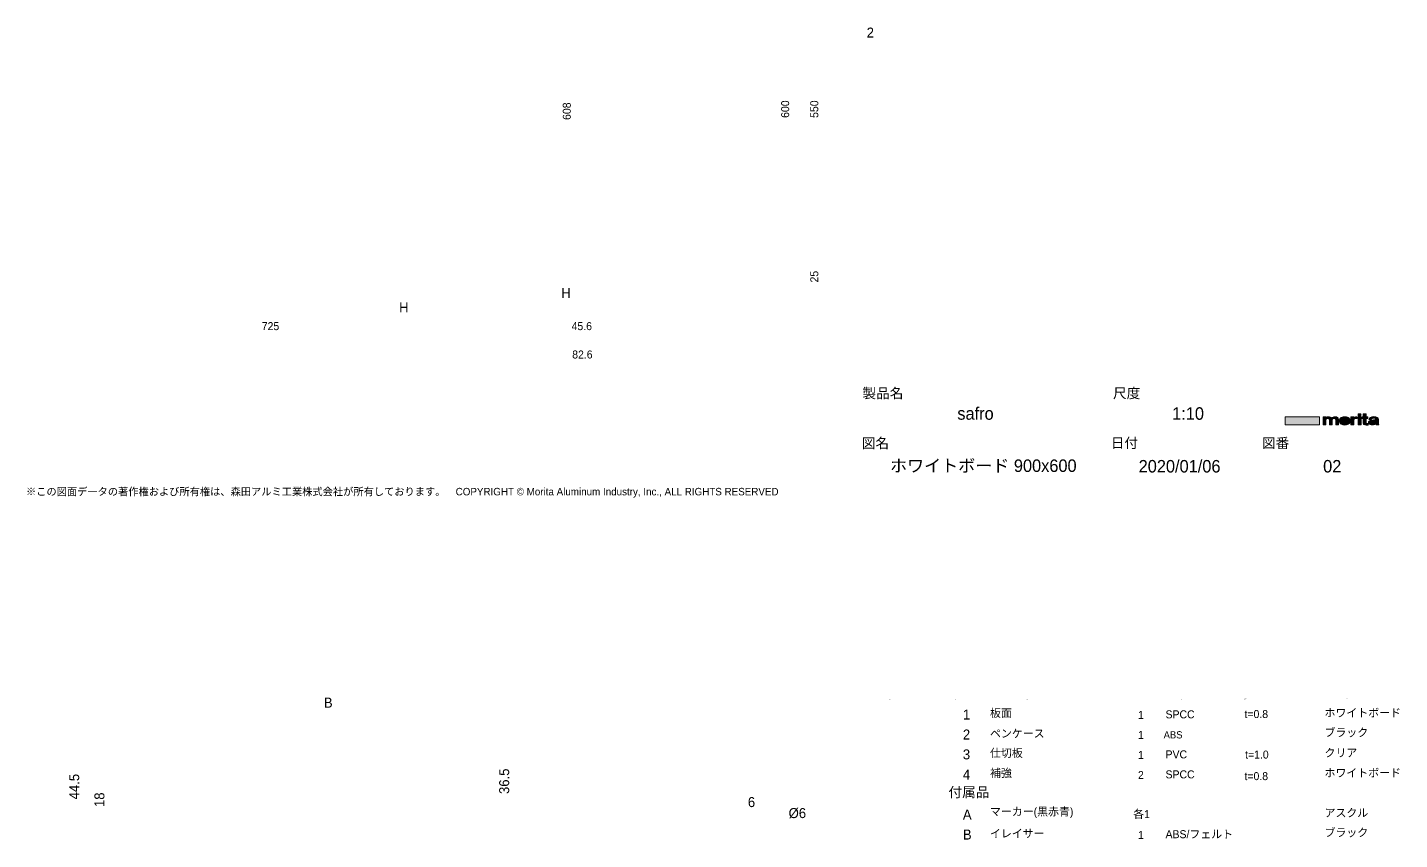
# Model space of a CAD drawing. Header units: millimetres. Extents: x 73 to 350, y -821 to 519.
# Drawn here: x 72.6 to 346.8, y 30.6 to 193 of the extents above; entities that cross this region are included whole.
import ezdxf

# ---------------------------------------------------------------- set-up
doc = ezdxf.new("R2010")
doc.units = ezdxf.units.MM
doc.header["$MEASUREMENT"] = 0
doc.layers.add('_U+672C_U+4F53', color=7, linetype='Continuous')

# ---------------------------------------------------------------- blocks, each defined once
blk = doc.blocks.new('block 46')
at = {"color": 7, "insert": (72.28, 98.98), "char_height": 1.49914, "attachment_point": 7}
blk.add_mtext('\\fMS PGothic|b0|i0|c0|p34;\\W1;※この図面データの著作権および所有権は、森田アルミ工業株式会社が所有しております。\u3000COPYRIGHT © Morita Aluminum Industry, Inc., ALL RIGHTS RESERVED', dxfattribs=at)
blk = doc.blocks.new('block 47')
at = {"color": 7, "insert": (289.56, 118.63), "char_height": 2, "attachment_point": 7}
blk.add_mtext('\\fMS PGothic|b0|i0|c0|p34;\\W1;尺度', dxfattribs=at)
blk = doc.blocks.new('block 48')
at = {"color": 7, "insert": (289.12, 108.69), "char_height": 2, "attachment_point": 7}
blk.add_mtext('\\fMS PGothic|b0|i0|c0|p34;\\W1;日付', dxfattribs=at)
blk = doc.blocks.new('block 49')
at = {"color": 7, "insert": (319.34, 108.67), "char_height": 2, "attachment_point": 7}
blk.add_mtext('\\fMS PGothic|b0|i0|c0|p34;\\W1;図番', dxfattribs=at)
blk = doc.blocks.new('block 50')
at = {"color": 7, "insert": (239.34, 108.65), "char_height": 2, "attachment_point": 7}
blk.add_mtext('\\fMS PGothic|b0|i0|c0|p34;\\W1;図名', dxfattribs=at)
blk = doc.blocks.new('block 51')
at = {"color": 7, "insert": (239.47, 118.63), "char_height": 2, "attachment_point": 7}
blk.add_mtext('\\fMS PGothic|b0|i0|c0|p34;\\W1;製品名', dxfattribs=at)
blk = doc.blocks.new('block 52')
at = {"color": 7, "insert": (301.38, 114.51), "char_height": 2.5, "attachment_point": 7}
blk.add_mtext('\\fMS PGothic|b0|i0|c0|p34;\\W1;1:10', dxfattribs=at)
blk = doc.blocks.new('block 53')
at = {"color": 7, "insert": (294.68, 103.97), "char_height": 2.5, "attachment_point": 7}
blk.add_mtext('\\fMS PGothic|b0|i0|c0|p34;\\W1;2020/01/06', dxfattribs=at)
blk = doc.blocks.new('block 54')
at = {"color": 7, "insert": (331.56, 103.97), "char_height": 2.5, "attachment_point": 7}
blk.add_mtext('\\fMS PGothic|b0|i0|c0|p34;\\W1;02', dxfattribs=at)
blk = doc.blocks.new('block 55')
at = {"color": 7, "insert": (258.44, 114.52), "char_height": 2.5, "attachment_point": 7}
blk.add_mtext('\\fMS PGothic|b0|i0|c0|p34;\\W1;safro', dxfattribs=at)
blk = doc.blocks.new('block 56')
at = {"color": 7, "insert": (244.99, 103.97), "char_height": 2.4977, "attachment_point": 7}
blk.add_mtext('\\fMS PGothic|b0|i0|c0|p34;\\W1;ホワイトボード 900x600', dxfattribs=at)
blk = doc.blocks.new('block 138')
at = {"layer": '_U+672C_U+4F53', "color": 7, "insert": (146.86, 135.99), "char_height": 2, "attachment_point": 7}
blk.add_mtext('\\fMS PGothic|b0|i0|c0|p34;\\W1;H', dxfattribs=at)
blk = doc.blocks.new('block 139')
at = {"layer": '_U+672C_U+4F53', "color": 7, "insert": (179.27, 138.89), "char_height": 2, "attachment_point": 7}
blk.add_mtext('\\fMS PGothic|b0|i0|c0|p34;\\W1;H', dxfattribs=at)
blk = doc.blocks.new('block 141')
at = {"layer": '_U+672C_U+4F53', "color": 7, "insert": (240.32, 190.94), "char_height": 2, "attachment_point": 7}
blk.add_mtext('\\fMS PGothic|b0|i0|c0|p34;\\W1;2', dxfattribs=at)
blk = doc.blocks.new('block 146')
at = {"layer": '_U+672C_U+4F53', "color": 7, "insert": (119.41, 132.44), "char_height": 1.6, "attachment_point": 7}
blk.add_mtext('\\fMS PGothic|b0|i0|c0|p34;\\W1;725', dxfattribs=at)
blk = doc.blocks.new('block 148')
at = {"layer": '_U+672C_U+4F53', "color": 7, "insert": (181.46, 126.77), "char_height": 1.6, "attachment_point": 7}
blk.add_mtext('\\fMS PGothic|b0|i0|c0|p34;\\W1;82.6', dxfattribs=at)
blk = doc.blocks.new('block 149')
at = {"layer": '_U+672C_U+4F53', "color": 7, "insert": (181.34, 132.44), "char_height": 1.6, "attachment_point": 7}
blk.add_mtext('\\fMS PGothic|b0|i0|c0|p34;\\W1;45.6', dxfattribs=at)
blk = doc.blocks.new('block 150')
at = {"layer": '_U+672C_U+4F53', "color": 7, "insert": (181.2, 174.48), "char_height": 1.6, "attachment_point": 7, "rotation": 90}
blk.add_mtext('\\fMS PGothic|b0|i0|c0|p34;\\W1;608', dxfattribs=at)
blk = doc.blocks.new('block 151')
at = {"layer": '_U+672C_U+4F53', "color": 7, "insert": (224.85, 174.89), "char_height": 1.6, "attachment_point": 7, "rotation": 90}
blk.add_mtext('\\fMS PGothic|b0|i0|c0|p34;\\W1;600', dxfattribs=at)
blk = doc.blocks.new('block 152')
at = {"layer": '_U+672C_U+4F53', "color": 7, "insert": (230.67, 141.99), "char_height": 1.6, "attachment_point": 7, "rotation": 90}
blk.add_mtext('\\fMS PGothic|b0|i0|c0|p34;\\W1;25', dxfattribs=at)
blk = doc.blocks.new('block 153')
at = {"layer": '_U+672C_U+4F53', "color": 7, "insert": (230.67, 174.89), "char_height": 1.6, "attachment_point": 7, "rotation": 90}
blk.add_mtext('\\fMS PGothic|b0|i0|c0|p34;\\W1;550', dxfattribs=at)
blk = doc.blocks.new('block 174')
at = {"layer": '_U+672C_U+4F53', "color": 7, "insert": (315.96, 46.8), "char_height": 1.6, "attachment_point": 7}
blk.add_mtext('\\fMS PGothic|b0|i0|c0|p34;\\W1;t=1.0', dxfattribs=at)
blk = doc.blocks.new('block 178')
at = {"layer": '_U+672C_U+4F53', "color": 7, "insert": (331.84, 31.07), "char_height": 1.6, "attachment_point": 7}
blk.add_mtext('\\fMS PGothic|b0|i0|c0|p34;\\W1;ブラック', dxfattribs=at)
blk = doc.blocks.new('block 179')
at = {"layer": '_U+672C_U+4F53', "color": 7, "insert": (331.84, 35.07), "char_height": 1.6, "attachment_point": 7}
blk.add_mtext('\\fMS PGothic|b0|i0|c0|p34;\\W1;アスクル', dxfattribs=at)
blk = doc.blocks.new('block 180')
at = {"layer": '_U+672C_U+4F53', "color": 7, "insert": (331.84, 43.07), "char_height": 1.6, "attachment_point": 7}
blk.add_mtext('\\fMS PGothic|b0|i0|c0|p34;\\W1;ホワイトボード', dxfattribs=at)
blk = doc.blocks.new('block 181')
at = {"layer": '_U+672C_U+4F53', "color": 7, "insert": (331.84, 51.07), "char_height": 1.6, "attachment_point": 7}
blk.add_mtext('\\fMS PGothic|b0|i0|c0|p34;\\W1;ブラック', dxfattribs=at)
blk = doc.blocks.new('block 182')
at = {"layer": '_U+672C_U+4F53', "color": 7, "insert": (331.84, 55.07), "char_height": 1.6, "attachment_point": 7}
blk.add_mtext('\\fMS PGothic|b0|i0|c0|p34;\\W1;ホワイトボード', dxfattribs=at)
blk = doc.blocks.new('block 188')
at = {"layer": '_U+672C_U+4F53', "color": 7, "insert": (315.84, 42.49), "char_height": 1.6, "attachment_point": 7}
blk.add_mtext('\\fMS PGothic|b0|i0|c0|p34;\\W1;t=0.8', dxfattribs=at)
blk = doc.blocks.new('block 193')
at = {"layer": '_U+672C_U+4F53', "color": 7, "insert": (315.84, 54.9), "char_height": 1.6, "attachment_point": 7}
blk.add_mtext('\\fMS PGothic|b0|i0|c0|p34;\\W1;t=0.8', dxfattribs=at)
blk = doc.blocks.new('block 196')
at = {"layer": '_U+672C_U+4F53', "color": 7, "insert": (331.84, 47.07), "char_height": 1.6, "attachment_point": 7}
blk.add_mtext('\\fMS PGothic|b0|i0|c0|p34;\\W1;クリア', dxfattribs=at)
blk = doc.blocks.new('block 199')
at = {"layer": '_U+672C_U+4F53', "color": 7, "insert": (300.06, 30.84), "char_height": 1.6, "attachment_point": 7}
blk.add_mtext('\\fMS PGothic|b0|i0|c0|p34;\\W1;ABS/フェルト', dxfattribs=at)
blk = doc.blocks.new('block 205')
at = {"layer": '_U+672C_U+4F53', "color": 7, "insert": (294.55, 30.74), "char_height": 1.6, "attachment_point": 7}
blk.add_mtext('\\fMS PGothic|b0|i0|c0|p34;\\W1;1', dxfattribs=at)
blk = doc.blocks.new('block 206')
at = {"layer": '_U+672C_U+4F53', "color": 7, "insert": (293.6, 34.74), "char_height": 1.6, "attachment_point": 7}
blk.add_mtext('\\fMS PGothic|b0|i0|c0|p34;\\W1;各1', dxfattribs=at)
blk = doc.blocks.new('block 217')
at = {"layer": '_U+672C_U+4F53', "color": 7, "insert": (264.97, 30.94), "char_height": 1.6, "attachment_point": 7}
blk.add_mtext('\\fMS PGothic|b0|i0|c0|p34;\\W1;イレイサー', dxfattribs=at)
blk = doc.blocks.new('block 218')
at = {"layer": '_U+672C_U+4F53', "color": 7, "insert": (259.55, 30.63), "char_height": 2, "attachment_point": 7}
blk.add_mtext('\\fMS PGothic|b0|i0|c0|p34;\\W1;B', dxfattribs=at)
blk = doc.blocks.new('block 219')
at = {"layer": '_U+672C_U+4F53', "color": 7, "insert": (264.97, 34.94), "char_height": 1.6, "attachment_point": 7}
blk.add_mtext('\\fMS PGothic|b0|i0|c0|p34;\\W1;マーカー(黒赤青)', dxfattribs=at)
blk = doc.blocks.new('block 220')
at = {"layer": '_U+672C_U+4F53', "color": 7, "insert": (259.55, 34.63), "char_height": 2, "attachment_point": 7}
blk.add_mtext('\\fMS PGothic|b0|i0|c0|p34;\\W1;A', dxfattribs=at)
blk = doc.blocks.new('block 221')
at = {"layer": '_U+672C_U+4F53', "color": 7, "insert": (256.68, 38.89), "char_height": 2, "attachment_point": 7}
blk.add_mtext('\\fMS PGothic|b0|i0|c0|p34;\\W1;付属品', dxfattribs=at)
blk = doc.blocks.new('block 222')
at = {"layer": '_U+672C_U+4F53', "color": 7, "insert": (300.06, 42.84), "char_height": 1.6, "attachment_point": 7}
blk.add_mtext('\\fMS PGothic|b0|i0|c0|p34;\\W1;SPCC', dxfattribs=at)
blk = doc.blocks.new('block 223')
at = {"layer": '_U+672C_U+4F53', "color": 7, "insert": (294.55, 42.74), "char_height": 1.6, "attachment_point": 7}
blk.add_mtext('\\fMS PGothic|b0|i0|c0|p34;\\W1;2', dxfattribs=at)
blk = doc.blocks.new('block 224')
at = {"layer": '_U+672C_U+4F53', "color": 7, "insert": (264.97, 42.94), "char_height": 1.6, "attachment_point": 7}
blk.add_mtext('\\fMS PGothic|b0|i0|c0|p34;\\W1;補強', dxfattribs=at)
blk = doc.blocks.new('block 225')
at = {"layer": '_U+672C_U+4F53', "color": 7, "insert": (300.06, 46.84), "char_height": 1.6, "attachment_point": 7}
blk.add_mtext('\\fMS PGothic|b0|i0|c0|p34;\\W1;PVC', dxfattribs=at)
blk = doc.blocks.new('block 226')
at = {"layer": '_U+672C_U+4F53', "color": 7, "insert": (294.55, 46.74), "char_height": 1.6, "attachment_point": 7}
blk.add_mtext('\\fMS PGothic|b0|i0|c0|p34;\\W1;1', dxfattribs=at)
blk = doc.blocks.new('block 227')
at = {"layer": '_U+672C_U+4F53', "color": 7, "insert": (264.97, 46.94), "char_height": 1.6, "attachment_point": 7}
blk.add_mtext('\\fMS PGothic|b0|i0|c0|p34;\\W1;仕切板', dxfattribs=at)
blk = doc.blocks.new('block 228')
at = {"layer": '_U+672C_U+4F53', "color": 7, "insert": (299.68, 50.83), "char_height": 1.44, "attachment_point": 7}
blk.add_mtext('\\fMS PGothic|b0|i0|c0|p34;\\W1;ABS', dxfattribs=at)
blk = doc.blocks.new('block 229')
at = {"layer": '_U+672C_U+4F53', "color": 7, "insert": (264.97, 50.94), "char_height": 1.6, "attachment_point": 7}
blk.add_mtext('\\fMS PGothic|b0|i0|c0|p34;\\W1;ペンケース', dxfattribs=at)
blk = doc.blocks.new('block 230')
at = {"layer": '_U+672C_U+4F53', "color": 7, "insert": (264.97, 54.94), "char_height": 1.6, "attachment_point": 7}
blk.add_mtext('\\fMS PGothic|b0|i0|c0|p34;\\W1;板面', dxfattribs=at)
blk = doc.blocks.new('block 231')
at = {"layer": '_U+672C_U+4F53', "color": 7, "insert": (294.55, 54.74), "char_height": 1.6, "attachment_point": 7}
blk.add_mtext('\\fMS PGothic|b0|i0|c0|p34;\\W1;1', dxfattribs=at)
blk = doc.blocks.new('block 232')
at = {"layer": '_U+672C_U+4F53', "color": 7, "insert": (300.06, 54.84), "char_height": 1.6, "attachment_point": 7}
blk.add_mtext('\\fMS PGothic|b0|i0|c0|p34;\\W1;SPCC', dxfattribs=at)
blk = doc.blocks.new('block 233')
at = {"layer": '_U+672C_U+4F53', "color": 7, "insert": (294.55, 50.74), "char_height": 1.6, "attachment_point": 7}
blk.add_mtext('\\fMS PGothic|b0|i0|c0|p34;\\W1;1', dxfattribs=at)
blk = doc.blocks.new('block 234')
at = {"layer": '_U+672C_U+4F53', "color": 7, "insert": (259.55, 42.63), "char_height": 2, "attachment_point": 7}
blk.add_mtext('\\fMS PGothic|b0|i0|c0|p34;\\W1;4', dxfattribs=at)
blk = doc.blocks.new('block 235')
at = {"layer": '_U+672C_U+4F53', "color": 7, "insert": (259.55, 46.63), "char_height": 2, "attachment_point": 7}
blk.add_mtext('\\fMS PGothic|b0|i0|c0|p34;\\W1;3', dxfattribs=at)
blk = doc.blocks.new('block 236')
at = {"layer": '_U+672C_U+4F53', "color": 7, "insert": (259.55, 50.63), "char_height": 2, "attachment_point": 7}
blk.add_mtext('\\fMS PGothic|b0|i0|c0|p34;\\W1;2', dxfattribs=at)
blk = doc.blocks.new('block 237')
at = {"layer": '_U+672C_U+4F53', "color": 7, "insert": (259.55, 54.63), "char_height": 2, "attachment_point": 7}
blk.add_mtext('\\fMS PGothic|b0|i0|c0|p34;\\W1;1', dxfattribs=at)
blk = doc.blocks.new('block 238')
at = {"layer": '_U+672C_U+4F53', "color": 7, "insert": (336.29, 58.7), "char_height": 0.0787, "attachment_point": 7}
blk.add_mtext('\\fMS PGothic|b0|i0|c0|p34;\\W1;備 考', dxfattribs=at)
blk = doc.blocks.new('block 239')
at = {"layer": '_U+672C_U+4F53', "color": 7, "insert": (315.63, 58.68), "char_height": 0.0787, "attachment_point": 7}
blk.add_mtext('\\fMS PGothic|b0|i0|c0|p34;\\W1;寸法,呼び方', dxfattribs=at)
blk = doc.blocks.new('block 240')
at = {"layer": '_U+672C_U+4F53', "color": 7, "insert": (303.24, 58.62), "char_height": 0.0787, "attachment_point": 7}
blk.add_mtext('\\fMS PGothic|b0|i0|c0|p34;\\W1;材 質', dxfattribs=at)
blk = doc.blocks.new('block 241')
at = {"layer": '_U+672C_U+4F53', "color": 7, "insert": (257.97, 58.56), "char_height": 0.0787, "attachment_point": 7}
blk.add_mtext('\\fMS PGothic|b0|i0|c0|p34;\\W1;品番', dxfattribs=at)
blk = doc.blocks.new('block 242')
at = {"layer": '_U+672C_U+4F53', "color": 7, "insert": (292.82, 58.64), "char_height": 0.0787, "attachment_point": 7}
blk.add_mtext('\\fMS PGothic|b0|i0|c0|p34;\\W1;数量', dxfattribs=at)
blk = doc.blocks.new('block 243')
at = {"layer": '_U+672C_U+4F53', "color": 7, "insert": (272.24, 58.6), "char_height": 0.0787, "attachment_point": 7}
blk.add_mtext('\\fMS PGothic|b0|i0|c0|p34;\\W1;品   名', dxfattribs=at)
blk = doc.blocks.new('block 244')
at = {"layer": '_U+672C_U+4F53', "color": 7, "insert": (244.8, 58.59), "char_height": 0.0787, "attachment_point": 7}
blk.add_mtext('\\fMS PGothic|b0|i0|c0|p34;\\W1;図 番', dxfattribs=at)
blk = doc.blocks.new('block 256')
at = {"layer": '_U+672C_U+4F53', "color": 7, "insert": (131.83, 57), "char_height": 2, "attachment_point": 7}
blk.add_mtext('\\fMS PGothic|b0|i0|c0|p34;\\W1;B', dxfattribs=at)
blk = doc.blocks.new('block 273')
at = {"layer": '_U+672C_U+4F53', "color": 7, "insert": (224.72, 34.85), "char_height": 2, "attachment_point": 7}
blk.add_mtext('\\fMS PGothic|b0|i0|c0|p34;\\W1;Ø6', dxfattribs=at)
blk = doc.blocks.new('block 275')
at = {"layer": '_U+672C_U+4F53', "color": 7, "insert": (216.57, 37.1), "char_height": 2, "attachment_point": 7}
blk.add_mtext('\\fMS PGothic|b0|i0|c0|p34;\\W1;6', dxfattribs=at)
blk = doc.blocks.new('block 282')
at = {"layer": '_U+672C_U+4F53', "color": 7, "insert": (168.89, 39.74), "char_height": 2, "attachment_point": 7, "rotation": 90}
blk.add_mtext('\\fMS PGothic|b0|i0|c0|p34;\\W1;36.5', dxfattribs=at)
blk = doc.blocks.new('block 283')
at = {"layer": '_U+672C_U+4F53', "color": 7, "insert": (87.98, 37.14), "char_height": 2, "attachment_point": 7, "rotation": 90}
blk.add_mtext('\\fMS PGothic|b0|i0|c0|p34;\\W1;18', dxfattribs=at)
blk = doc.blocks.new('block 284')
at = {"layer": '_U+672C_U+4F53', "color": 7, "insert": (82.94, 38.67), "char_height": 2, "attachment_point": 7, "rotation": 90}
blk.add_mtext('\\fMS PGothic|b0|i0|c0|p34;\\W1;44.5', dxfattribs=at)
blk = doc.blocks.new('block 638')
at = {"layer": '_U+672C_U+4F53'}
h = blk.add_hatch(color=7, dxfattribs=at)
h.dxf.hatch_style = 2
edge = h.paths.add_edge_path()
edge.add_spline(control_points=[(339.06, 115.71), (339.01, 115.74), (338.94, 115.75), (338.85, 115.75), (338.76, 115.75), (338.7, 115.74), (338.64, 115.71), (338.58, 115.67), (338.55, 115.61), (338.55, 115.52), (338.55, 115.44), (338.58, 115.37), (338.64, 115.34), (338.7, 115.31), (338.76, 115.29), (338.85, 115.29), (338.94, 115.29), (339.01, 115.31), (339.06, 115.34), (339.12, 115.37), (339.15, 115.44), (339.15, 115.52), (339.15, 115.61), (339.12, 115.67), (339.06, 115.71)], knot_values=[0, 0, 0, 0, 1, 1, 1, 2, 2, 2, 3, 3, 3, 4, 4, 4, 5, 5, 5, 6, 6, 6, 7, 7, 7, 8, 8, 8, 8], degree=3, periodic=1)
h = blk.add_hatch(color=7, dxfattribs=at)
h.dxf.hatch_style = 2
edge = h.paths.add_edge_path()
edge.add_spline(control_points=[(340.13, 113.92), (340.13, 113.92), (340.13, 114.81), (340.13, 114.81), (340.13, 114.81), (340.51, 114.81), (340.51, 114.81), (340.51, 114.81), (340.51, 115.13), (340.51, 115.13), (340.51, 115.13), (340.13, 115.13), (340.13, 115.13), (340.13, 115.13), (340.13, 115.74), (340.13, 115.74), (340.13, 115.74), (339.59, 115.74), (339.59, 115.74), (339.59, 115.74), (339.59, 115.13), (339.59, 115.13), (339.59, 115.13), (339.3, 115.13), (339.3, 115.13), (339.3, 115.13), (339.3, 114.81), (339.3, 114.81), (339.3, 114.81), (339.59, 114.81), (339.59, 114.81), (339.59, 114.81), (339.59, 113.83), (339.59, 113.83), (339.59, 113.72), (339.63, 113.63), (339.72, 113.58), (339.82, 113.53), (339.97, 113.5), (340.17, 113.5), (340.17, 113.5), (340.53, 113.5), (340.53, 113.5), (340.53, 113.5), (340.53, 113.83), (340.53, 113.83), (340.53, 113.83), (340.28, 113.83), (340.28, 113.83), (340.19, 113.83), (340.13, 113.86), (340.13, 113.92)], knot_values=[0, 0, 0, 0, 1, 1, 1, 2, 2, 2, 3, 3, 3, 4, 4, 4, 5, 5, 5, 6, 6, 6, 7, 7, 7, 8, 8, 8, 9, 9, 9, 10, 10, 10, 11, 11, 11, 12, 12, 12, 13, 13, 13, 14, 14, 14, 15, 15, 15, 16, 16, 16, 17, 17, 17, 17], degree=3, periodic=1)
h = blk.add_hatch(color=7, dxfattribs=at)
h.dxf.hatch_style = 2
h.paths.add_polyline_path([(323.95, 113.52), (330.83, 113.52), (330.83, 115.14), (323.95, 115.14)])
h = blk.add_hatch(color=7, dxfattribs=at)
h.dxf.hatch_style = 2
edge = h.paths.add_edge_path()
edge.add_spline(control_points=[(333.94, 115.16), (333.64, 115.16), (333.42, 115.07), (333.27, 114.89), (333.12, 115.07), (332.92, 115.16), (332.67, 115.16), (332.42, 115.16), (332.24, 115.08), (332.1, 114.92), (332.1, 114.92), (332.1, 115.14), (332.1, 115.14), (332.1, 115.14), (331.55, 115.14), (331.55, 115.14), (331.55, 115.14), (331.55, 113.52), (331.55, 113.52), (331.55, 113.52), (332.1, 113.52), (332.1, 113.52), (332.1, 113.52), (332.1, 114.44), (332.1, 114.44), (332.1, 114.56), (332.14, 114.66), (332.23, 114.73), (332.3, 114.78), (332.37, 114.81), (332.46, 114.81), (332.55, 114.81), (332.62, 114.79), (332.67, 114.76), (332.75, 114.71), (332.8, 114.63), (332.8, 114.52), (332.8, 114.52), (332.8, 113.52), (332.8, 113.52), (332.8, 113.52), (333.37, 113.52), (333.37, 113.52), (333.37, 113.52), (333.37, 114.44), (333.37, 114.44), (333.37, 114.58), (333.41, 114.68), (333.48, 114.73), (333.54, 114.78), (333.63, 114.81), (333.73, 114.81), (333.81, 114.81), (333.88, 114.79), (333.94, 114.76), (334.04, 114.71), (334.09, 114.63), (334.09, 114.52), (334.09, 114.52), (334.09, 113.52), (334.09, 113.52), (334.09, 113.52), (334.63, 113.52), (334.63, 113.52), (334.63, 113.52), (334.63, 114.63), (334.63, 114.63), (334.63, 114.98), (334.4, 115.16), (333.94, 115.16)], knot_values=[0, 0, 0, 0, 1, 1, 1, 2, 2, 2, 3, 3, 3, 4, 4, 4, 5, 5, 5, 6, 6, 6, 7, 7, 7, 8, 8, 8, 9, 9, 9, 10, 10, 10, 11, 11, 11, 12, 12, 12, 13, 13, 13, 14, 14, 14, 15, 15, 15, 16, 16, 16, 17, 17, 17, 18, 18, 18, 19, 19, 19, 20, 20, 20, 21, 21, 21, 22, 22, 22, 23, 23, 23, 23], degree=3, periodic=1)
h = blk.add_hatch(color=7, dxfattribs=at)
h.dxf.hatch_style = 2
edge = h.paths.add_edge_path()
edge.add_spline(control_points=[(336.57, 114.99), (336.35, 115.11), (336.1, 115.16), (335.81, 115.15), (335.47, 115.13), (335.21, 115.03), (335.03, 114.86), (334.87, 114.7), (334.79, 114.52), (334.79, 114.32), (334.79, 114.03), (334.92, 113.81), (335.18, 113.66), (335.39, 113.55), (335.62, 113.5), (335.89, 113.5), (336.15, 113.5), (336.38, 113.55), (336.58, 113.66), (336.84, 113.8), (336.96, 114.03), (336.96, 114.35), (336.96, 114.63), (336.83, 114.84), (336.57, 114.99)], knot_values=[0, 0, 0, 0, 1, 1, 1, 2, 2, 2, 3, 3, 3, 4, 4, 4, 5, 5, 5, 6, 6, 6, 7, 7, 7, 8, 8, 8, 8], degree=3, periodic=1)
edge = h.paths.add_edge_path()
edge.add_spline(control_points=[(336.26, 113.94), (336.16, 113.83), (336.01, 113.78), (335.81, 113.8), (335.64, 113.83), (335.53, 113.9), (335.45, 114.02), (335.39, 114.11), (335.36, 114.23), (335.37, 114.37), (335.39, 114.53), (335.45, 114.65), (335.56, 114.74), (335.65, 114.82), (335.76, 114.86), (335.9, 114.86), (336.09, 114.86), (336.23, 114.78), (336.32, 114.64), (336.38, 114.54), (336.41, 114.4), (336.39, 114.23), (336.37, 114.1), (336.32, 114.01), (336.26, 113.94)], knot_values=[0, 0, 0, 0, 1, 1, 1, 2, 2, 2, 3, 3, 3, 4, 4, 4, 5, 5, 5, 6, 6, 6, 7, 7, 7, 8, 8, 8, 8], degree=3, periodic=1)
h = blk.add_hatch(color=7, dxfattribs=at)
h.dxf.hatch_style = 2
edge = h.paths.add_edge_path()
edge.add_spline(control_points=[(335.9, 114.86), (335.76, 114.86), (335.65, 114.82), (335.56, 114.74), (335.45, 114.65), (335.39, 114.53), (335.37, 114.37), (335.36, 114.23), (335.39, 114.11), (335.45, 114.02), (335.53, 113.9), (335.64, 113.83), (335.81, 113.8), (336.01, 113.78), (336.16, 113.83), (336.26, 113.94), (336.32, 114.01), (336.37, 114.1), (336.39, 114.23), (336.41, 114.4), (336.38, 114.54), (336.32, 114.64), (336.23, 114.78), (336.09, 114.86), (335.9, 114.86)], knot_values=[0, 0, 0, 0, 1, 1, 1, 2, 2, 2, 3, 3, 3, 4, 4, 4, 5, 5, 5, 6, 6, 6, 7, 7, 7, 8, 8, 8, 8], degree=3, periodic=1)
h = blk.add_hatch(color=7, dxfattribs=at)
h.dxf.hatch_style = 2
edge = h.paths.add_edge_path()
edge.add_spline(control_points=[(337.68, 114.93), (337.68, 114.93), (337.68, 115.14), (337.68, 115.14), (337.68, 115.14), (337.12, 115.14), (337.12, 115.14), (337.12, 115.14), (337.12, 113.52), (337.12, 113.52), (337.12, 113.52), (337.68, 113.52), (337.68, 113.52), (337.68, 113.52), (337.68, 114.41), (337.68, 114.41), (337.68, 114.53), (337.74, 114.64), (337.86, 114.71), (337.97, 114.78), (338.12, 114.82), (338.29, 114.82), (338.29, 114.82), (338.39, 114.82), (338.39, 114.82), (338.39, 114.82), (338.39, 115.15), (338.39, 115.15), (338.27, 115.16), (338.16, 115.15), (338.06, 115.13), (337.93, 115.1), (337.8, 115.03), (337.68, 114.93)], knot_values=[0, 0, 0, 0, 1, 1, 1, 2, 2, 2, 3, 3, 3, 4, 4, 4, 5, 5, 5, 6, 6, 6, 7, 7, 7, 8, 8, 8, 9, 9, 9, 10, 10, 10, 11, 11, 11, 11], degree=3, periodic=1)
h = blk.add_hatch(color=7, dxfattribs=at)
h.dxf.hatch_style = 2
h.paths.add_polyline_path([(339.13, 115.13), (338.55, 115.13), (338.55, 113.52), (339.13, 113.52)])
h = blk.add_hatch(color=7, dxfattribs=at)
h.dxf.hatch_style = 2
edge = h.paths.add_edge_path()
edge.add_spline(control_points=[(342.62, 114.56), (342.62, 114.79), (342.54, 114.94), (342.37, 115.03), (342.21, 115.12), (341.98, 115.17), (341.69, 115.17), (341.4, 115.17), (341.17, 115.12), (341.01, 115.02), (340.83, 114.91), (340.73, 114.78), (340.71, 114.62), (340.71, 114.62), (341.26, 114.62), (341.26, 114.62), (341.27, 114.74), (341.33, 114.81), (341.42, 114.83), (341.55, 114.88), (341.69, 114.89), (341.85, 114.87), (341.98, 114.83), (342.05, 114.77), (342.05, 114.69), (342.05, 114.62), (341.99, 114.57), (341.86, 114.54), (341.76, 114.52), (341.59, 114.49), (341.33, 114.46), (340.8, 114.38), (340.57, 114.2), (340.61, 113.91), (340.65, 113.71), (340.83, 113.59), (341.16, 113.53), (341.49, 113.47), (341.8, 113.52), (342.09, 113.67), (342.09, 113.67), (342.14, 113.52), (342.14, 113.52), (342.14, 113.52), (342.71, 113.52), (342.71, 113.52), (342.65, 113.66), (342.62, 113.79), (342.62, 113.94), (342.62, 113.94), (342.62, 114.56), (342.62, 114.56)], knot_values=[0, 0, 0, 0, 1, 1, 1, 2, 2, 2, 3, 3, 3, 4, 4, 4, 5, 5, 5, 6, 6, 6, 7, 7, 7, 8, 8, 8, 9, 9, 9, 10, 10, 10, 11, 11, 11, 12, 12, 12, 13, 13, 13, 14, 14, 14, 15, 15, 15, 16, 16, 16, 17, 17, 17, 17], degree=3, periodic=1)
edge = h.paths.add_edge_path()
edge.add_spline(control_points=[(342.05, 114.14), (342.05, 114.07), (342.01, 113.99), (341.94, 113.92), (341.85, 113.84), (341.73, 113.79), (341.56, 113.79), (341.33, 113.77), (341.2, 113.82), (341.16, 113.93), (341.14, 114.05), (341.23, 114.14), (341.45, 114.2), (341.57, 114.23), (341.69, 114.26), (341.8, 114.28), (341.93, 114.3), (342.01, 114.33), (342.05, 114.35), (342.05, 114.35), (342.05, 114.14), (342.05, 114.14)], knot_values=[0, 0, 0, 0, 1, 1, 1, 2, 2, 2, 3, 3, 3, 4, 4, 4, 5, 5, 5, 6, 6, 6, 7, 7, 7, 7], degree=3, periodic=1)
h = blk.add_hatch(color=7, dxfattribs=at)
h.dxf.hatch_style = 2
edge = h.paths.add_edge_path()
edge.add_spline(control_points=[(341.45, 114.2), (341.23, 114.14), (341.14, 114.05), (341.16, 113.93), (341.2, 113.82), (341.33, 113.77), (341.56, 113.79), (341.73, 113.79), (341.85, 113.84), (341.94, 113.92), (342.01, 113.99), (342.05, 114.07), (342.05, 114.14), (342.05, 114.14), (342.05, 114.35), (342.05, 114.35), (342.01, 114.33), (341.93, 114.3), (341.8, 114.28), (341.69, 114.26), (341.57, 114.23), (341.45, 114.2)], knot_values=[0, 0, 0, 0, 1, 1, 1, 2, 2, 2, 3, 3, 3, 4, 4, 4, 5, 5, 5, 6, 6, 6, 7, 7, 7, 7], degree=3, periodic=1)
at = {"layer": '_U+672C_U+4F53', "lineweight": 0}
for points in [[(323.95, 113.52), (330.83, 113.52), (330.83, 115.14), (323.95, 115.14), (323.95, 113.52)], [(339.13, 115.13), (338.55, 115.13), (338.55, 113.52), (339.13, 113.52), (339.13, 115.13)]]:
    blk.add_lwpolyline(points, dxfattribs=at)
for points, knots in [([(339.06, 115.71), (339.01, 115.74), (338.94, 115.75), (338.85, 115.75), (338.76, 115.75), (338.7, 115.74), (338.64, 115.71), (338.58, 115.67), (338.55, 115.61), (338.55, 115.52), (338.55, 115.44), (338.58, 115.37), (338.64, 115.34), (338.7, 115.31), (338.76, 115.29), (338.85, 115.29), (338.94, 115.29), (339.01, 115.31), (339.06, 115.34), (339.12, 115.37), (339.15, 115.44), (339.15, 115.52), (339.15, 115.61), (339.12, 115.67), (339.06, 115.71)], [0, 0, 0, 0, 1, 1, 1, 2, 2, 2, 3, 3, 3, 4, 4, 4, 5, 5, 5, 6, 6, 6, 7, 7, 7, 8, 8, 8, 8]), ([(340.13, 113.92), (340.13, 113.92), (340.13, 114.81), (340.13, 114.81), (340.13, 114.81), (340.51, 114.81), (340.51, 114.81), (340.51, 114.81), (340.51, 115.13), (340.51, 115.13), (340.51, 115.13), (340.13, 115.13), (340.13, 115.13), (340.13, 115.13), (340.13, 115.74), (340.13, 115.74), (340.13, 115.74), (339.59, 115.74), (339.59, 115.74), (339.59, 115.74), (339.59, 115.13), (339.59, 115.13), (339.59, 115.13), (339.3, 115.13), (339.3, 115.13), (339.3, 115.13), (339.3, 114.81), (339.3, 114.81), (339.3, 114.81), (339.59, 114.81), (339.59, 114.81), (339.59, 114.81), (339.59, 113.83), (339.59, 113.83), (339.59, 113.72), (339.63, 113.63), (339.72, 113.58), (339.82, 113.53), (339.97, 113.5), (340.17, 113.5), (340.17, 113.5), (340.53, 113.5), (340.53, 113.5), (340.53, 113.5), (340.53, 113.83), (340.53, 113.83), (340.53, 113.83), (340.28, 113.83), (340.28, 113.83), (340.19, 113.83), (340.13, 113.86), (340.13, 113.92)], [0, 0, 0, 0, 1, 1, 1, 2, 2, 2, 3, 3, 3, 4, 4, 4, 5, 5, 5, 6, 6, 6, 7, 7, 7, 8, 8, 8, 9, 9, 9, 10, 10, 10, 11, 11, 11, 12, 12, 12, 13, 13, 13, 14, 14, 14, 15, 15, 15, 16, 16, 16, 17, 17, 17, 17]), ([(333.94, 115.16), (333.64, 115.16), (333.42, 115.07), (333.27, 114.89), (333.12, 115.07), (332.92, 115.16), (332.67, 115.16), (332.42, 115.16), (332.24, 115.08), (332.1, 114.92), (332.1, 114.92), (332.1, 115.14), (332.1, 115.14), (332.1, 115.14), (331.55, 115.14), (331.55, 115.14), (331.55, 115.14), (331.55, 113.52), (331.55, 113.52), (331.55, 113.52), (332.1, 113.52), (332.1, 113.52), (332.1, 113.52), (332.1, 114.44), (332.1, 114.44), (332.1, 114.56), (332.14, 114.66), (332.23, 114.73), (332.3, 114.78), (332.37, 114.81), (332.46, 114.81), (332.55, 114.81), (332.62, 114.79), (332.67, 114.76), (332.75, 114.71), (332.8, 114.63), (332.8, 114.52), (332.8, 114.52), (332.8, 113.52), (332.8, 113.52), (332.8, 113.52), (333.37, 113.52), (333.37, 113.52), (333.37, 113.52), (333.37, 114.44), (333.37, 114.44), (333.37, 114.58), (333.41, 114.68), (333.48, 114.73), (333.54, 114.78), (333.63, 114.81), (333.73, 114.81), (333.81, 114.81), (333.88, 114.79), (333.94, 114.76), (334.04, 114.71), (334.09, 114.63), (334.09, 114.52), (334.09, 114.52), (334.09, 113.52), (334.09, 113.52), (334.09, 113.52), (334.63, 113.52), (334.63, 113.52), (334.63, 113.52), (334.63, 114.63), (334.63, 114.63), (334.63, 114.98), (334.4, 115.16), (333.94, 115.16)], [0, 0, 0, 0, 1, 1, 1, 2, 2, 2, 3, 3, 3, 4, 4, 4, 5, 5, 5, 6, 6, 6, 7, 7, 7, 8, 8, 8, 9, 9, 9, 10, 10, 10, 11, 11, 11, 12, 12, 12, 13, 13, 13, 14, 14, 14, 15, 15, 15, 16, 16, 16, 17, 17, 17, 18, 18, 18, 19, 19, 19, 20, 20, 20, 21, 21, 21, 22, 22, 22, 23, 23, 23, 23]), ([(336.57, 114.99), (336.35, 115.11), (336.1, 115.16), (335.81, 115.15), (335.47, 115.13), (335.21, 115.03), (335.03, 114.86), (334.87, 114.7), (334.79, 114.52), (334.79, 114.32), (334.79, 114.03), (334.92, 113.81), (335.18, 113.66), (335.39, 113.55), (335.62, 113.5), (335.89, 113.5), (336.15, 113.5), (336.38, 113.55), (336.58, 113.66), (336.84, 113.8), (336.96, 114.03), (336.96, 114.35), (336.96, 114.63), (336.83, 114.84), (336.57, 114.99)], [0, 0, 0, 0, 1, 1, 1, 2, 2, 2, 3, 3, 3, 4, 4, 4, 5, 5, 5, 6, 6, 6, 7, 7, 7, 8, 8, 8, 8]), ([(336.26, 113.94), (336.16, 113.83), (336.01, 113.78), (335.81, 113.8), (335.64, 113.83), (335.53, 113.9), (335.45, 114.02), (335.39, 114.11), (335.36, 114.23), (335.37, 114.37), (335.39, 114.53), (335.45, 114.65), (335.56, 114.74), (335.65, 114.82), (335.76, 114.86), (335.9, 114.86), (336.09, 114.86), (336.23, 114.78), (336.32, 114.64), (336.38, 114.54), (336.41, 114.4), (336.39, 114.23), (336.37, 114.1), (336.32, 114.01), (336.26, 113.94)], [0, 0, 0, 0, 1, 1, 1, 2, 2, 2, 3, 3, 3, 4, 4, 4, 5, 5, 5, 6, 6, 6, 7, 7, 7, 8, 8, 8, 8]), ([(335.9, 114.86), (335.76, 114.86), (335.65, 114.82), (335.56, 114.74), (335.45, 114.65), (335.39, 114.53), (335.37, 114.37), (335.36, 114.23), (335.39, 114.11), (335.45, 114.02), (335.53, 113.9), (335.64, 113.83), (335.81, 113.8), (336.01, 113.78), (336.16, 113.83), (336.26, 113.94), (336.32, 114.01), (336.37, 114.1), (336.39, 114.23), (336.41, 114.4), (336.38, 114.54), (336.32, 114.64), (336.23, 114.78), (336.09, 114.86), (335.9, 114.86)], [0, 0, 0, 0, 1, 1, 1, 2, 2, 2, 3, 3, 3, 4, 4, 4, 5, 5, 5, 6, 6, 6, 7, 7, 7, 8, 8, 8, 8]), ([(337.68, 114.93), (337.68, 114.93), (337.68, 115.14), (337.68, 115.14), (337.68, 115.14), (337.12, 115.14), (337.12, 115.14), (337.12, 115.14), (337.12, 113.52), (337.12, 113.52), (337.12, 113.52), (337.68, 113.52), (337.68, 113.52), (337.68, 113.52), (337.68, 114.41), (337.68, 114.41), (337.68, 114.53), (337.74, 114.64), (337.86, 114.71), (337.97, 114.78), (338.12, 114.82), (338.29, 114.82), (338.29, 114.82), (338.39, 114.82), (338.39, 114.82), (338.39, 114.82), (338.39, 115.15), (338.39, 115.15), (338.27, 115.16), (338.16, 115.15), (338.06, 115.13), (337.93, 115.1), (337.8, 115.03), (337.68, 114.93)], [0, 0, 0, 0, 1, 1, 1, 2, 2, 2, 3, 3, 3, 4, 4, 4, 5, 5, 5, 6, 6, 6, 7, 7, 7, 8, 8, 8, 9, 9, 9, 10, 10, 10, 11, 11, 11, 11]), ([(342.62, 114.56), (342.62, 114.79), (342.54, 114.94), (342.37, 115.03), (342.21, 115.12), (341.98, 115.17), (341.69, 115.17), (341.4, 115.17), (341.17, 115.12), (341.01, 115.02), (340.83, 114.91), (340.73, 114.78), (340.71, 114.62), (340.71, 114.62), (341.26, 114.62), (341.26, 114.62), (341.27, 114.74), (341.33, 114.81), (341.42, 114.83), (341.55, 114.88), (341.69, 114.89), (341.85, 114.87), (341.98, 114.83), (342.05, 114.77), (342.05, 114.69), (342.05, 114.62), (341.99, 114.57), (341.86, 114.54), (341.76, 114.52), (341.59, 114.49), (341.33, 114.46), (340.8, 114.38), (340.57, 114.2), (340.61, 113.91), (340.65, 113.71), (340.83, 113.59), (341.16, 113.53), (341.49, 113.47), (341.8, 113.52), (342.09, 113.67), (342.09, 113.67), (342.14, 113.52), (342.14, 113.52), (342.14, 113.52), (342.71, 113.52), (342.71, 113.52), (342.65, 113.66), (342.62, 113.79), (342.62, 113.94), (342.62, 113.94), (342.62, 114.56), (342.62, 114.56)], [0, 0, 0, 0, 1, 1, 1, 2, 2, 2, 3, 3, 3, 4, 4, 4, 5, 5, 5, 6, 6, 6, 7, 7, 7, 8, 8, 8, 9, 9, 9, 10, 10, 10, 11, 11, 11, 12, 12, 12, 13, 13, 13, 14, 14, 14, 15, 15, 15, 16, 16, 16, 17, 17, 17, 17]), ([(342.05, 114.14), (342.05, 114.07), (342.01, 113.99), (341.94, 113.92), (341.85, 113.84), (341.73, 113.79), (341.56, 113.79), (341.33, 113.77), (341.2, 113.82), (341.16, 113.93), (341.14, 114.05), (341.23, 114.14), (341.45, 114.2), (341.57, 114.23), (341.69, 114.26), (341.8, 114.28), (341.93, 114.3), (342.01, 114.33), (342.05, 114.35), (342.05, 114.35), (342.05, 114.14), (342.05, 114.14)], [0, 0, 0, 0, 1, 1, 1, 2, 2, 2, 3, 3, 3, 4, 4, 4, 5, 5, 5, 6, 6, 6, 7, 7, 7, 7]), ([(341.45, 114.2), (341.23, 114.14), (341.14, 114.05), (341.16, 113.93), (341.2, 113.82), (341.33, 113.77), (341.56, 113.79), (341.73, 113.79), (341.85, 113.84), (341.94, 113.92), (342.01, 113.99), (342.05, 114.07), (342.05, 114.14), (342.05, 114.14), (342.05, 114.35), (342.05, 114.35), (342.01, 114.33), (341.93, 114.3), (341.8, 114.28), (341.69, 114.26), (341.57, 114.23), (341.45, 114.2)], [0, 0, 0, 0, 1, 1, 1, 2, 2, 2, 3, 3, 3, 4, 4, 4, 5, 5, 5, 6, 6, 6, 7, 7, 7, 7])]:
    blk.add_open_spline(points, degree=3, knots=knots, dxfattribs=at)
blk = doc.blocks.new('block 637')
at = {"layer": '_U+672C_U+4F53'}
blk.add_blockref('block 638', (0, 0), dxfattribs=at)

msp = doc.modelspace()

# ---------------------------------------------------------------- block references
for name in ['block 51', 'block 47', 'block 55', 'block 52', 'block 50', 'block 48', 'block 49', 'block 56', 'block 53', 'block 54', 'block 46']:
    msp.add_blockref(name, (0, 0))
at = {"layer": '_U+672C_U+4F53'}
for name in ['block 637', 'block 141', 'block 151', 'block 153', 'block 150', 'block 152', 'block 139', 'block 138', 'block 146', 'block 149', 'block 148', 'block 256', 'block 244', 'block 241', 'block 243', 'block 242', 'block 240', 'block 239', 'block 238', 'block 237', 'block 230', 'block 231', 'block 232', 'block 193', 'block 182', 'block 236', 'block 229', 'block 233', 'block 228', 'block 181', 'block 235', 'block 227', 'block 226', 'block 225', 'block 174', 'block 196', 'block 282', 'block 234', 'block 224', 'block 223', 'block 222', 'block 188', 'block 180', 'block 284', 'block 221', 'block 283', 'block 275', 'block 273', 'block 220', 'block 219', 'block 206', 'block 179', 'block 178', 'block 218', 'block 217', 'block 205', 'block 199']:
    msp.add_blockref(name, (0, 0), dxfattribs=at)

doc.saveas('drawing.dxf')
